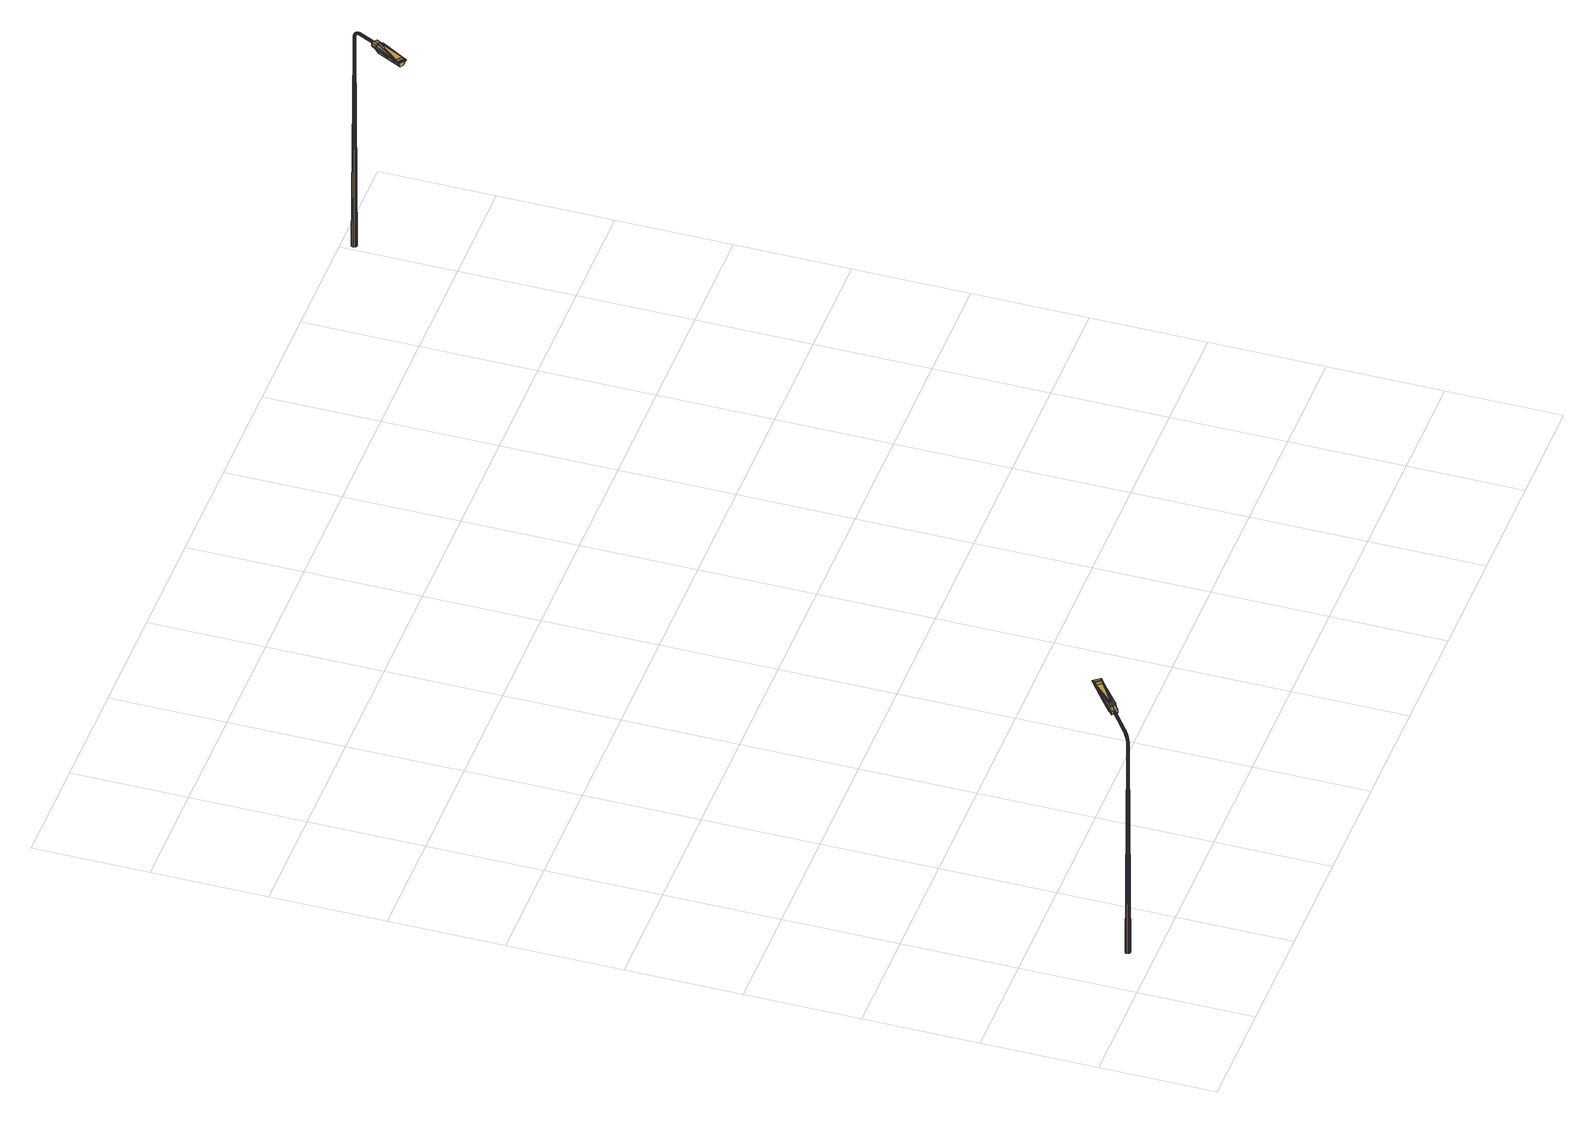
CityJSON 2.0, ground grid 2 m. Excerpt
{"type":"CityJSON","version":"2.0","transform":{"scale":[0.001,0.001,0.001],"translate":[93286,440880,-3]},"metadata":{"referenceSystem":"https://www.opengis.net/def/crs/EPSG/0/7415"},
"CityObjects":{
"cityfurniture1":{"type":"CityFurniture","attributes":{"Lichtpunttype":"Straatverlichting","Brondatum":"12-06-2019","Buurt_nummer":"62","Masttype":"MAST 4M LPH 4M VERZ VERJ D60 A1","Lamptype":"PLL 36W KL.830 XTRA POLAR","Buurtnaam":"Hillegersberg Noord","Nummer":"3","Geplaatst_op":"01-01-2000","Wijknummer":"6","Nivo":"0","Datum_laatste_mutatie":"07-06-2019","Straatnaam":"Plaszicht","Thema":"Lichtmasten","Beheerobject":"88528/OVL-003","Armatuurtype":"76 2000 SDN 1X PLL 36W EVSA D60","Objecthoogte":"4","Klasse":"Tertiaire weg","Wijknaam":"Hillegersberg-Schiebroek","class":"Paal","function":"Lichtmast"},"geometry":[{"type":"MultiSurface","lod":"2","boundaries":[[[0,1,2,3,4,5]],[[6,7,8,9,10,11]],[[12,13,14,15,16,17]],[[18,19,20,21,22,23]],[[16,15,14,24,25,26]],[[11,10,9,27,28,29]],[[30,31,20,19,18,32]],[[23,22,21,33,34,35]],[[36,37,38,39]],[[40,41,42,31,30,32]],[[43,44,45,46,47,48]],[[14,49,50,24]],[[51,52,53,54]],[[55,56,45,44,43,57]],[[20,58,59,21]],[[49,60,61,50]],[[62,48,52,51]],[[26,25,24,2,1,0]],[[63,64,65,8,7,6]],[[9,66,67,27]],[[68,69,56,55,57,70]],[[71,5,72,73]],[[74,75,76,66]],[[61,77,78,79]],[[77,80,81,78]],[[82,71,73,83]],[[46,84,36,85]],[[37,82,83,38]],[[48,47,46,85,86,52]],[[80,6,11,81]],[[8,74,66,9]],[[87,88,89,90]],[[50,61,79,91]],[[85,36,39,92]],[[93,94,95,96]],[[97,98,99,100]],[[60,101,77,61]],[[102,23,35,103]],[[75,87,90,76]],[[24,50,91,2]],[[96,95,104,105]],[[59,96,105,106]],[[107,16,26,108]],[[109,63,6,80]],[[21,59,106,33]],[[95,51,54,104]],[[110,111,112,113]],[[88,32,18,89]],[[81,11,29,114]],[[98,115,116,99]],[[2,91,117,3]],[[94,62,51,95]],[[79,78,118,119]],[[52,86,85,92,120,53]],[[76,90,111,110]],[[27,67,121,122]],[[67,110,113,121]],[[66,76,110,67]],[[111,102,103,112]],[[123,124,125,126]],[[127,128,71,82]],[[90,89,102,111]],[[91,79,119,117]],[[115,107,108,116]],[[129,130,131,132]],[[58,93,96,59]],[[133,134,135,136]],[[124,137,138,125]],[[139,17,16,107]],[[84,140,37,36]],[[140,127,82,37]],[[101,109,80,77]],[[141,142,40,143]],[[144,141,143,145]],[[146,147,148,149]],[[13,150,49,14]],[[151,152,142,141]],[[136,135,153,154]],[[78,81,114,118]],[[89,18,23,102]],[[128,0,5,71]],[[135,144,145,153]],[[155,156,157,158]],[[159,160,98,97]],[[161,151,141,144]],[[162,57,43,163]],[[164,165,94,93]],[[147,166,167,148]],[[168,169,170,171]],[[31,172,58,20]],[[145,143,88,87]],[[56,97,100,45]],[[150,173,60,49]],[[132,131,174,175]],[[154,153,75,74]],[[176,177,123,178]],[[171,170,165,164]],[[156,179,180,157]],[[163,43,48,62]],[[153,145,87,75]],[[169,181,162,170]],[[166,155,158,167]],[[181,70,57,162]],[[182,168,171,183]],[[45,100,84,46]],[[184,133,136,185]],[[173,186,101,60]],[[186,187,109,101]],[[188,139,107,115]],[[42,183,172,31]],[[170,162,163,165]],[[116,108,128,127]],[[108,26,0,128]],[[99,116,127,140]],[[165,163,62,94]],[[69,159,97,56]],[[160,188,115,98]],[[143,40,32,88]],[[172,164,93,58]],[[187,189,63,109]],[[65,154,74,8]],[[183,171,164,172]],[[100,99,140,84]],[[190,191,192,193]],[[194,195,196,197]],[[198,199,200,201]],[[177,202,124,123]],[[203,204,168,182]],[[205,206,207,208,209,210]],[[211,212,202,177]],[[213,214,215,216]],[[217,210,209,218]],[[219,220,221,222]],[[223,213,216,224]],[[225,190,193,226]],[[220,227,228,221]],[[227,229,230,228]],[[231,232,155,166]],[[206,223,224,207]],[[233,203,182,234]],[[235,236,237,238]],[[239,240,241,242]],[[202,243,137,124]],[[191,194,197,192]],[[195,244,245,196]],[[246,231,166,147]],[[175,174,70,181]],[[245,247,201,248,249,250]],[[179,251,252,253,254,180]],[[152,255,233,234,256,142]],[[257,239,242,258]],[[214,235,238,215]],[[259,198,201,247,245,244]],[[260,261,184,185,262,189]],[[263,226,264,265,266,267]],[[268,211,177,176]],[[269,246,147,146]],[[270,267,266,243]],[[212,270,243,202]],[[271,268,176,252]],[[272,273,233,255,152,274]],[[275,276,277,184,261,260]],[[278,175,181,169]],[[279,280,179,156]],[[234,182,183,42]],[[281,271,252,251,179,280]],[[282,283,130,129]],[[256,234,42,41,40,142]],[[284,282,129,285]],[[126,125,186,173]],[[137,275,260,138]],[[232,279,156,155]],[[204,278,169,168]],[[243,266,275,137]],[[286,287,288,289]],[[290,291,159,69]],[[265,264,277,276,275,266]],[[292,274,152,151]],[[293,294,13,12,17,295]],[[192,197,296,287]],[[297,292,151,161]],[[296,298,292,297]],[[277,289,133,184]],[[226,193,286,264]],[[287,296,297,288]],[[197,196,298,296]],[[196,245,250,298]],[[193,192,287,286]],[[298,250,274,292]],[[291,299,160,159]],[[264,286,289,277]],[[289,288,134,133]],[[149,148,291,290]],[[273,300,203,233]],[[125,138,187,186]],[[157,180,295,301]],[[302,301,139,188]],[[158,157,301,302]],[[167,158,302,299]],[[288,297,161,134]],[[262,185,65,64,63,189]],[[134,161,144,135]],[[138,260,189,187]],[[185,136,154,65]],[[299,302,188,160]],[[301,295,17,139]],[[148,167,299,291]],[[303,126,173,150]],[[304,285,305,306]],[[305,132,175,278]],[[249,248,273,272,274,250]],[[300,306,204,203]],[[200,307,304,308]],[[178,123,126,303]],[[201,200,308,248]],[[294,303,150,13]],[[252,176,178,253]],[[248,308,300,273]],[[254,253,294,293,295,180]],[[307,284,285,304]],[[285,129,132,305]],[[309,217,218,310]],[[253,178,303,294]],[[308,304,306,300]],[[306,305,278,204]],[[117,119,311,312]],[[29,28,27,122,313,314]],[[53,120,92,315,316,317]],[[314,313,122,318,319,320]],[[3,117,312,321]],[[258,242,270,212]],[[112,103,322,323]],[[54,53,317,324]],[[113,112,323,325]],[[104,54,324,326]],[[106,105,327,328]],[[242,241,267,270]],[[329,257,258,330]],[[5,4,3,321,331,72]],[[105,104,326,327]],[[35,34,33,332,333,334]],[[103,35,334,322]],[[33,106,328,332]],[[229,335,336,230]],[[337,225,226,263,267,241]],[[216,215,338,339]],[[340,341,231,246]],[[341,342,232,231]],[[39,38,343,344]],[[338,345,282,284]],[[342,346,279,232]],[[224,216,339,199]],[[38,83,347,343]],[[207,224,199,198]],[[222,221,340,348]],[[92,39,344,315]],[[83,73,349,347]],[[350,351,352,353,354,355]],[[336,355,354,346]],[[353,352,271,281,280,354]],[[346,354,280,279]],[[345,356,283,282]],[[215,238,345,338]],[[221,228,341,340]],[[238,237,356,345]],[[72,331,321,357,358,359]],[[352,360,268,271]],[[351,361,360,352]],[[362,309,310,363]],[[335,364,355,336]],[[360,330,211,268]],[[330,258,212,211]],[[228,230,342,341]],[[365,146,149,366,131,130]],[[208,207,198,259,244,209]],[[361,329,330,360]],[[367,368,369,370]],[[368,362,363,369]],[[230,336,346,342]],[[218,209,244,195]],[[371,219,222,372,237,236]],[[372,222,348,373,356,237]],[[374,375,239,257]],[[376,374,257,329]],[[240,377,370,225,337,241]],[[339,338,284,307]],[[363,310,194,191]],[[375,378,240,239]],[[379,376,329,361]],[[348,340,246,269]],[[366,149,290,380,174,131]],[[369,363,191,190]],[[310,218,195,194]],[[378,381,367,370,377,240]],[[380,290,69,68,70,174]],[[364,382,383,351,350,355]],[[383,379,361,351]],[[370,369,190,225]],[[199,339,307,200]],[[384,220,219,385]],[[385,219,371,236,386,387]],[[318,388,325,323,322,334,333,332,328,327,326,324,317,316,315,344,343,347,349,359,358,357,389,390,391,392,320,319]],[[311,393,391,390]],[[312,311,390,389]],[[386,236,235,394]],[[356,373,348,269,395,283]],[[393,396,392,391]],[[397,398,399,206,205,210]],[[400,397,210,217]],[[395,269,146,365,130,283]],[[401,229,227,402]],[[403,404,400,405]],[[404,400,217,309]],[[406,385,384,407]],[[376,379,408,409]],[[402,227,220,384]],[[410,411,214,213]],[[399,412,223,206]],[[412,410,213,223]],[[413,414,415,416]],[[394,235,214,411]],[[417,362,368,418]],[[419,418,417,420]],[[335,229,401,421]],[[404,309,362,417]],[[411,410,412,399,398,397,400,404,417,418,422,423,424,415,414,409,408,425,426,427,421,401,402,384,385,387,386,394]],[[364,335,421,427]],[[416,415,424,428]],[[424,378,375,415]],[[383,382,364,427,426,425]],[[422,367,381,378,424,423]],[[415,375,374,414]],[[374,376,409,414]],[[424,423,429,428]],[[430,429,423,422]],[[418,368,367,422]],[[379,383,425,408]],[[431,427,426,425,432,433]],[[434,399,412,435]],[[407,384,402,436]],[[432,425,408,437]],[[438,409,414,413]],[[420,417,404,403]],[[439,401,421,440]],[[440,421,427,431]],[[435,412,410,441]],[[442,411,394,443]],[[437,408,409,438]],[[441,410,411,442]],[[405,400,397,444]],[[406,445,446,386,387,385]],[[436,402,401,439]],[[443,394,386,446]],[[434,447,444,397,398,399]],[[430,422,418,419]],[[122,121,388,318]],[[121,113,325,388]],[[114,29,314,396]],[[73,72,359,349]],[[118,114,396,393]],[[321,312,389,357]],[[119,118,393,311]],[[396,314,320,392]],[[448,449,450,451]],[[452,453,454,455]],[[456,457,458]],[[459,460,461]],[[462,463,464]],[[465,466,467]],[[451,450,468,469]],[[470,452,455,471]],[[472,473,474,475]],[[476,470,477,478,479]],[[480,481,482,483]],[[484,458,485,472,473,486,487,488,489]],[[490,475,474,491,492,493,469,468,494,495,496]],[[485,472,475,490]],[[497,498,499,478,477,500]],[[476,501,502,503,488,487,486,473,472,485,456,453,452,470]],[[487,488,504,493,492]],[[466,459,505,506,507]],[[466,508,509]],[[459,462,449,448]],[[501,510,502]],[[465,511,512]],[[513,465,512,514,462,464,515]],[[516,517,497,498]],[[518,462,514]],[[453,456,519,454]],[[473,486,491,474]],[[459,448,451,505]],[[503,510,489]],[[489,520,521,510]],[[456,485,490,496,519]],[[470,471,500,477]],[[498,516,522,499]],[[448,459,466,467,449]],[[466,465,513,515,464,462,459]],[[482,473,486,483]],[[489,503,488]],[[523,466,508]],[[521,501,476]],[[466,509,459]],[[460,459,466]],[[452,457,453]],[[510,501,521]],[[502,501,524,525]],[[463,461,460,523,508,509]],[[510,503,502]],[[503,502,525,526]],[[466,465,508]],[[459,463,462]],[[527,452,470]],[[508,465,513]],[[528,458,457,527]],[[498,497,529,507,506,499]],[[460,466,523]],[[463,459,509]],[[457,452,527]],[[458,456,485]],[[512,514,518,487,486,473,472,511]],[[459,461,463]],[[471,455,454,519,496,495,529,497,517,497,500]],[[462,464,515,513,465,467,449]],[[486,487,492,491]],[[449,467,494,468,450]],[[528,520,489,484,458]],[[467,466,507,529,495,494]],[[488,503,526,504]],[[520,528,527,470,476,521]],[[463,509,508,513,515,464]],[[457,456,453]],[[451,469,493,504,526,525,524,479,478,499,522,499,506,505]],[[501,476,479,524]],[[530,531,532,533]],[[533,534,535,532]],[[536,537,538,533,532,539]],[[538,540,534,533]],[[541,542,543,544,540,538,537]],[[545,531,530,546]],[[547,548,549,536,539,550,551]],[[532,535,550,539]],[[541,549,548,542]],[[532,531,545,552,553,535]],[[537,536,549,541]],[[554,555,546,530,533,534]]]}]},
"cityfurniture2":{"type":"CityFurniture","attributes":{"Lichtpunttype":"Straatverlichting","Brondatum":"12-06-2019","Buurt_nummer":"62","Masttype":"MAST 4M LPH 4M VERZ CON PT D60 PC VALMONT ART.301246 TEK.200.C.452","Lamptype":"PLL 36W KL.830 XTRA POLAR","Buurtnaam":"Hillegersberg Noord","Nummer":"4","Geplaatst_op":"01-01-2000","Wijknummer":"6","Nivo":"0","Datum_laatste_mutatie":"07-06-2019","Straatnaam":"Plaszicht","Thema":"Lichtmasten","Beheerobject":"88528/OVL-004","Armatuurtype":"76 2000 SDN 1X PLL 36W EVSA D60","Objecthoogte":"4","Klasse":"Tertiaire weg","Wijknaam":"Hillegersberg-Schiebroek","class":"Paal","function":"Lichtmast"},"geometry":[{"type":"MultiSurface","lod":"2","boundaries":[[[556,557,558,559,560,561]],[[562,563,564,565,566,567]],[[568,569,570,571,572,573]],[[574,575,576,577,578,579]],[[572,571,570,580,581,582]],[[567,566,565,583,584,585]],[[586,587,576,575,574,588]],[[579,578,577,589,590,591]],[[592,593,594,595]],[[596,597,598,587,586,588]],[[599,600,601,602,603,604]],[[570,605,606,580]],[[607,608,609,610]],[[611,612,601,600,599,613]],[[576,614,615,577]],[[605,616,617,606]],[[618,604,608,607]],[[582,581,580,558,557,556]],[[619,620,621,564,563,562]],[[565,622,623,583]],[[624,625,612,611,613,626]],[[627,561,628,629]],[[630,631,632,622]],[[617,633,634,635]],[[633,636,637,634]],[[638,627,629,639]],[[602,640,592,641]],[[593,638,639,594]],[[604,603,602,641,642,608]],[[636,562,567,637]],[[564,630,622,565]],[[643,644,645,646]],[[606,617,635,647]],[[641,592,595,648]],[[649,650,651,652]],[[653,654,655,656]],[[616,657,633,617]],[[658,579,591,659]],[[631,643,646,632]],[[580,606,647,558]],[[652,651,660,661]],[[615,652,661,662]],[[663,572,582,664]],[[665,619,562,636]],[[577,615,662,589]],[[651,607,610,660]],[[666,667,668,669]],[[644,588,574,645]],[[637,567,585,670]],[[654,671,672,655]],[[558,647,673,559]],[[650,618,607,651]],[[635,634,674,675]],[[608,642,641,648,676,609]],[[632,646,667,666]],[[583,623,677,678]],[[623,666,669,677]],[[622,632,666,623]],[[667,658,659,668]],[[679,680,681,682]],[[683,684,627,638]],[[646,645,658,667]],[[647,635,675,673]],[[671,663,664,672]],[[685,686,687,688]],[[614,649,652,615]],[[689,690,691,692]],[[680,693,694,681]],[[695,573,572,663]],[[640,696,593,592]],[[696,683,638,593]],[[657,665,636,633]],[[697,698,596,699]],[[700,697,699,701]],[[702,703,704,705]],[[569,706,605,570]],[[707,708,698,697]],[[692,691,709,710]],[[634,637,670,674]],[[645,574,579,658]],[[684,556,561,627]],[[691,700,701,709]],[[711,712,713,714]],[[715,716,654,653]],[[717,707,697,700]],[[718,613,599,719]],[[720,721,650,649]],[[703,722,723,704]],[[724,725,726,727]],[[587,728,614,576]],[[701,699,644,643]],[[612,653,656,601]],[[706,729,616,605]],[[688,687,730,731]],[[710,709,631,630]],[[732,733,679,734]],[[727,726,721,720]],[[712,735,736,713]],[[719,599,604,618]],[[709,701,643,631]],[[725,737,718,726]],[[722,711,714,723]],[[737,626,613,718]],[[738,724,727,739]],[[601,656,640,602]],[[740,689,692,741]],[[729,742,657,616]],[[742,743,665,657]],[[744,695,663,671]],[[598,739,728,587]],[[726,718,719,721]],[[672,664,684,683]],[[664,582,556,684]],[[655,672,683,696]],[[721,719,618,650]],[[625,715,653,612]],[[716,744,671,654]],[[699,596,588,644]],[[728,720,649,614]],[[743,745,619,665]],[[621,710,630,564]],[[739,727,720,728]],[[656,655,696,640]],[[746,747,748,749]],[[750,751,752,753]],[[754,755,756,757]],[[733,758,680,679]],[[759,760,724,738]],[[761,762,763,764,765,766]],[[767,768,758,733]],[[769,770,771,772]],[[773,766,765,774]],[[775,776,777,778]],[[779,769,772,780]],[[781,746,749,782]],[[776,783,784,777]],[[783,785,786,784]],[[787,788,711,722]],[[762,779,780,763]],[[789,759,738,790]],[[791,792,793,794]],[[795,796,797,798]],[[758,799,693,680]],[[747,750,753,748]],[[751,800,801,752]],[[802,787,722,703]],[[731,730,626,737]],[[801,803,757,804,805,806]],[[735,807,808,809,810,736]],[[708,811,789,790,812,698]],[[813,795,798,814]],[[770,791,794,771]],[[815,754,757,803,801,800]],[[816,817,740,741,818,745]],[[819,782,820,821,822,823]],[[824,767,733,732]],[[825,802,703,702]],[[826,823,822,799]],[[768,826,799,758]],[[827,824,732,808]],[[828,829,789,811,708,830]],[[831,832,833,740,817,816]],[[834,731,737,725]],[[835,836,735,712]],[[790,738,739,598]],[[837,827,808,807,735,836]],[[838,839,686,685]],[[812,790,598,597,596,698]],[[840,838,685,841]],[[682,681,742,729]],[[693,831,816,694]],[[788,835,712,711]],[[760,834,725,724]],[[799,822,831,693]],[[842,843,844,845]],[[846,847,715,625]],[[821,820,833,832,831,822]],[[848,830,708,707]],[[849,850,569,568,573,851]],[[748,753,852,843]],[[853,848,707,717]],[[852,854,848,853]],[[833,845,689,740]],[[782,749,842,820]],[[843,852,853,844]],[[753,752,854,852]],[[752,801,806,854]],[[749,748,843,842]],[[854,806,830,848]],[[847,855,716,715]],[[820,842,845,833]],[[845,844,690,689]],[[705,704,847,846]],[[829,856,759,789]],[[681,694,743,742]],[[713,736,851,857]],[[858,857,695,744]],[[714,713,857,858]],[[723,714,858,855]],[[844,853,717,690]],[[818,741,621,620,619,745]],[[690,717,700,691]],[[694,816,745,743]],[[741,692,710,621]],[[855,858,744,716]],[[857,851,573,695]],[[704,723,855,847]],[[859,682,729,706]],[[860,841,861,862]],[[861,688,731,834]],[[805,804,829,828,830,806]],[[856,862,760,759]],[[756,863,860,864]],[[734,679,682,859]],[[757,756,864,804]],[[850,859,706,569]],[[808,732,734,809]],[[804,864,856,829]],[[810,809,850,849,851,736]],[[863,840,841,860]],[[841,685,688,861]],[[865,773,774,866]],[[809,734,859,850]],[[864,860,862,856]],[[862,861,834,760]],[[673,675,867,868]],[[585,584,583,678,869,870]],[[609,676,648,871,872,873]],[[870,869,678,874,875,876]],[[559,673,868,877]],[[814,798,826,768]],[[668,659,878,879]],[[610,609,873,880]],[[669,668,879,881]],[[660,610,880,882]],[[662,661,883,884]],[[798,797,823,826]],[[885,813,814,886]],[[561,560,559,877,887,628]],[[661,660,882,883]],[[591,590,589,888,889,890]],[[659,591,890,878]],[[589,662,884,888]],[[785,891,892,786]],[[893,781,782,819,823,797]],[[772,771,894,895]],[[896,897,787,802]],[[897,898,788,787]],[[595,594,899,900]],[[894,901,838,840]],[[898,902,835,788]],[[780,772,895,755]],[[594,639,903,899]],[[763,780,755,754]],[[778,777,896,904]],[[648,595,900,871]],[[639,629,905,903]],[[906,907,908,909,910,911]],[[892,911,910,902]],[[909,908,827,837,836,910]],[[902,910,836,835]],[[901,912,839,838]],[[771,794,901,894]],[[777,784,897,896]],[[794,793,912,901]],[[628,887,877,913,914,915]],[[908,916,824,827]],[[907,917,916,908]],[[918,865,866,919]],[[891,920,911,892]],[[916,886,767,824]],[[886,814,768,767]],[[784,786,898,897]],[[921,702,705,922,687,686]],[[764,763,754,815,800,765]],[[917,885,886,916]],[[923,924,925,926]],[[924,918,919,925]],[[786,892,902,898]],[[774,765,800,751]],[[927,775,778,928,793,792]],[[928,778,904,929,912,793]],[[930,931,795,813]],[[932,930,813,885]],[[796,933,926,781,893,797]],[[895,894,840,863]],[[919,866,750,747]],[[931,934,796,795]],[[935,932,885,917]],[[904,896,802,825]],[[922,705,846,936,730,687]],[[925,919,747,746]],[[866,774,751,750]],[[934,937,923,926,933,796]],[[936,846,625,624,626,730]],[[920,938,939,907,906,911]],[[939,935,917,907]],[[926,925,746,781]],[[755,895,863,756]],[[940,776,775,941]],[[941,775,927,792,942,943]],[[874,944,881,879,878,890,889,888,884,883,882,880,873,872,871,900,899,903,905,915,914,913,945,946,947,948,876,875]],[[867,949,947,946]],[[868,867,946,945]],[[942,792,791,950]],[[912,929,904,825,951,839]],[[949,952,948,947]],[[953,954,955,762,761,766]],[[956,953,766,773]],[[951,825,702,921,686,839]],[[957,785,783,958]],[[959,960,956,961]],[[960,956,773,865]],[[962,941,940,963]],[[932,935,964,965]],[[958,783,776,940]],[[966,967,770,769]],[[955,968,779,762]],[[968,966,769,779]],[[969,970,971,972]],[[950,791,770,967]],[[973,918,924,974]],[[975,974,973,976]],[[891,785,957,977]],[[960,865,918,973]],[[967,966,968,955,954,953,956,960,973,974,978,979,980,971,970,965,964,981,982,983,977,957,958,940,941,943,942,950]],[[920,891,977,983]],[[972,971,980,984]],[[980,934,931,971]],[[939,938,920,983,982,981]],[[978,923,937,934,980,979]],[[971,931,930,970]],[[930,932,965,970]],[[980,979,985,984]],[[986,985,979,978]],[[974,924,923,978]],[[935,939,981,964]],[[987,983,982,981,988,989]],[[990,955,968,991]],[[963,940,958,992]],[[988,981,964,993]],[[994,965,970,969]],[[976,973,960,959]],[[995,957,977,996]],[[996,977,983,987]],[[991,968,966,997]],[[998,967,950,999]],[[993,964,965,994]],[[997,966,967,998]],[[961,956,953,1000]],[[962,1001,1002,942,943,941]],[[992,958,957,995]],[[999,950,942,1002]],[[990,1003,1000,953,954,955]],[[986,978,974,975]],[[678,677,944,874]],[[677,669,881,944]],[[670,585,870,952]],[[629,628,915,905]],[[674,670,952,949]],[[877,868,945,913]],[[675,674,949,867]],[[952,870,876,948]],[[1004,1005,1006,1007]],[[1008,1009,1010,1011]],[[1012,1013,1014]],[[1015,1016,1017]],[[1018,1019,1020]],[[1021,1022,1023]],[[1007,1006,1024,1025]],[[1026,1008,1011,1027]],[[1028,1029,1030,1031]],[[1032,1026,1033,1034,1035]],[[1036,1037,1038,1039]],[[1040,1014,1041,1028,1029,1042,1043,1044,1045]],[[1046,1031,1030,1047,1048,1049,1025,1024,1050,1051,1052]],[[1041,1028,1031,1046]],[[1053,1054,1055,1034,1033,1056]],[[1032,1057,1058,1059,1044,1043,1042,1029,1028,1041,1012,1009,1008,1026]],[[1043,1044,1060,1049,1048]],[[1022,1015,1061,1062,1063]],[[1022,1064,1065]],[[1015,1018,1005,1004]],[[1057,1066,1058]],[[1021,1067,1068]],[[1069,1021,1068,1070,1018,1020,1071]],[[1072,1073,1053,1054]],[[1074,1018,1070]],[[1009,1012,1075,1010]],[[1029,1042,1047,1030]],[[1015,1004,1007,1061]],[[1059,1066,1045]],[[1045,1076,1077,1066]],[[1012,1041,1046,1052,1075]],[[1026,1027,1056,1033]],[[1054,1072,1078,1055]],[[1004,1015,1022,1023,1005]],[[1022,1021,1069,1071,1020,1018,1015]],[[1038,1029,1042,1039]],[[1045,1059,1044]],[[1079,1022,1064]],[[1077,1057,1032]],[[1022,1065,1015]],[[1016,1015,1022]],[[1008,1013,1009]],[[1066,1057,1077]],[[1058,1057,1080,1081]],[[1019,1017,1016,1079,1064,1065]],[[1066,1059,1058]],[[1059,1058,1081,1082]],[[1022,1021,1064]],[[1015,1019,1018]],[[1083,1008,1026]],[[1064,1021,1069]],[[1084,1014,1013,1083]],[[1054,1053,1085,1063,1062,1055]],[[1016,1022,1079]],[[1019,1015,1065]],[[1013,1008,1083]],[[1014,1012,1041]],[[1068,1070,1074,1043,1042,1029,1028,1067]],[[1015,1017,1019]],[[1027,1011,1010,1075,1052,1051,1085,1053,1073,1053,1056]],[[1018,1020,1071,1069,1021,1023,1005]],[[1042,1043,1048,1047]],[[1005,1023,1050,1024,1006]],[[1084,1076,1045,1040,1014]],[[1023,1022,1063,1085,1051,1050]],[[1044,1059,1082,1060]],[[1076,1084,1083,1026,1032,1077]],[[1019,1065,1064,1069,1071,1020]],[[1013,1012,1009]],[[1007,1025,1049,1060,1082,1081,1080,1035,1034,1055,1078,1055,1062,1061]],[[1057,1032,1035,1080]],[[1086,1087,1088,1089]],[[1089,1090,1091,1088]],[[1092,1093,1094,1089,1088,1095]],[[1094,1096,1090,1089]],[[1097,1098,1099,1100,1096,1094,1093]],[[1101,1087,1086,1102]],[[1103,1104,1105,1092,1095,1106,1107]],[[1088,1091,1106,1095]],[[1097,1105,1104,1098]],[[1088,1087,1101,1108,1109,1091]],[[1093,1092,1105,1097]],[[1110,1111,1102,1086,1089,1090]]]}]}
},
"vertices":[
[968,535,5445],[968,534,5448],[967,534,5450],[983,547,5458],[984,548,5455],[984,548,5453],[955,505,5456],[955,503,5456],[957,500,5457],[974,515,5468],[972,517,5467],[971,519,5467],[928,500,5412],[926,498,5414],[939,510,5428],[940,510,5426],[941,512,5424],[928,500,5410],[990,504,5454],[991,504,5452],[992,505,5450],[1008,519,5458],[1007,518,5460],[1007,518,5462],[953,521,5440],[953,522,5438],[954,523,5436],[991,529,5476],[989,531,5476],[988,534,5475],[977,492,5442],[977,493,5440],[975,491,5444],[1024,532,5463],[1024,532,5465],[1023,532,5468],[996,540,5440],[993,544,5442],[1008,557,5446],[1011,553,5444],[962,479,5432],[962,479,5430],[964,481,5428],[975,509,5424],[974,512,5424],[973,513,5423],[985,525,5432],[987,523,5433],[989,521,5433],[937,508,5432],[950,519,5444],[1006,529,5442],[1002,533,5440],[1017,546,5444],[1021,542,5446],[961,501,5413],[960,502,5412],[963,499,5413],[993,506,5445],[1008,519,5453],[936,504,5436],[950,517,5448],[991,516,5435],[940,492,5443],[940,490,5443],[942,487,5443],[977,511,5467],[995,526,5475],[950,491,5400],[948,493,5400],[952,489,5400],[986,548,5448],[999,562,5458],[1002,561,5453],[961,497,5456],[966,494,5454],[981,508,5465],[951,513,5452],[966,527,5462],[966,530,5459],[952,509,5454],[968,523,5465],[989,546,5444],[1004,559,5449],[982,528,5433],[1000,537,5439],[1001,536,5439],[969,492,5452],[972,491,5448],[988,505,5459],[985,506,5462],[965,532,5454],[1014,549,5444],[994,509,5441],[993,513,5437],[1007,525,5444],[1009,522,5448],[956,506,5413],[952,509,5414],[965,520,5426],[969,517,5424],[936,501,5439],[1004,518,5467],[1021,533,5472],[1023,538,5449],[1024,535,5453],[1024,533,5458],[945,512,5420],[958,523,5432],[937,496,5441],[998,522,5474],[1001,520,5471],[1018,534,5476],[1015,537,5479],[985,537,5474],[948,511,5417],[961,522,5428],[982,547,5462],[983,541,5471],[982,544,5467],[1015,548,5444],[1011,540,5481],[1008,544,5482],[900,473,5385],[900,469,5388],[910,478,5406],[911,483,5404],[975,534,5437],[971,535,5441],[927,461,5354],[925,466,5353],[933,472,5370],[935,467,5371],[920,461,5410],[924,458,5408],[936,469,5426],[932,472,5427],[900,464,5389],[911,473,5408],[933,501,5407],[978,532,5435],[944,467,5421],[949,468,5417],[958,478,5436],[941,468,5424],[955,479,5439],[922,470,5353],[919,473,5353],[926,480,5370],[929,476,5370],[924,496,5417],[933,457,5404],[937,457,5401],[950,481,5441],[946,484,5443],[909,477,5355],[905,477,5357],[912,484,5375],[917,484,5373],[945,496,5400],[941,499,5402],[929,457,5406],[966,494,5414],[978,505,5426],[980,497,5432],[979,501,5428],[914,476,5354],[921,482,5371],[955,476,5407],[955,479,5404],[967,490,5417],[967,486,5420],[979,494,5436],[922,492,5421],[941,480,5386],[944,475,5387],[894,470,5363],[892,466,5365],[902,477,5383],[900,476,5359],[908,483,5377],[954,484,5402],[953,472,5410],[966,483,5424],[916,464,5410],[929,476,5428],[923,489,5424],[923,484,5426],[936,501,5404],[925,479,5427],[887,433,5324],[892,431,5324],[897,435,5347],[893,438,5347],[897,430,5323],[902,430,5322],[907,434,5344],[902,434,5346],[910,434,5320],[914,438,5319],[918,442,5339],[915,439,5341],[891,461,5367],[943,462,5395],[944,466,5392],[905,430,5277],[906,431,5277],[907,432,5298],[906,430,5299],[904,429,5299],[903,428,5277],[884,460,5344],[884,455,5346],[913,439,5276],[914,444,5276],[914,445,5297],[913,440,5297],[898,427,5277],[899,427,5300],[909,459,5276],[905,462,5276],[906,462,5296],[910,459,5296],[910,434,5277],[911,435,5298],[883,436,5324],[889,441,5348],[900,464,5276],[901,465,5297],[895,465,5276],[896,466,5297],[908,471,5335],[903,472,5336],[940,460,5398],[951,470,5414],[913,449,5276],[912,454,5276],[912,455,5296],[914,450,5297],[876,443,5300],[878,438,5301],[881,441,5324],[879,446,5324],[891,456,5369],[906,431,5321],[912,436,5343],[913,468,5335],[913,437,5342],[921,444,5361],[920,443,5362],[918,442,5363],[898,474,5360],[897,473,5361],[905,480,5380],[906,481,5379],[938,459,5399],[949,468,5416],[876,448,5300],[879,451,5323],[909,433,5321],[913,469,5410],[914,467,5410],[927,478,5427],[887,444,5348],[896,447,5370],[894,450,5370],[893,451,5369],[886,445,5347],[887,464,5343],[917,465,5334],[884,450,5347],[891,468,5341],[928,450,5382],[930,451,5380],[927,449,5383],[902,459,5390],[903,458,5391],[905,455,5391],[945,471,5389],[899,472,5338],[894,470,5339],[892,469,5340],[921,456,5335],[919,461,5335],[921,451,5336],[927,456,5355],[899,444,5369],[904,441,5369],[913,449,5389],[909,451,5390],[939,484,5385],[935,487,5386],[922,448,5385],[916,490,5396],[915,489,5398],[918,491,5395],[909,440,5367],[918,448,5388],[914,440,5365],[930,490,5387],[933,454,5377],[921,492,5392],[926,492,5389],[912,486,5401],[927,452,5357],[935,462,5373],[935,458,5375],[921,446,5338],[925,447,5359],[893,426,5277],[894,427,5300],[999,558,5472],[998,561,5468],[1006,547,5481],[1005,548,5481],[1463,938,5553],[1465,936,5553],[1467,934,5553],[1458,933,5591],[1456,936,5590],[1455,937,5590],[999,561,5463],[1471,922,5581],[1468,923,5585],[1470,930,5555],[1465,927,5588],[1472,927,5558],[1473,924,5562],[1474,922,5567],[877,453,5300],[880,456,5322],[999,562,5460],[1474,922,5572],[1473,921,5574],[1473,921,5577],[890,465,5276],[891,466,5297],[882,439,5324],[917,447,5317],[916,442,5318],[908,464,5316],[904,467,5316],[899,468,5317],[1457,946,5555],[1460,942,5553],[917,452,5316],[894,468,5318],[1454,948,5558],[912,461,5316],[1451,950,5562],[885,462,5298],[882,460,5298],[885,463,5320],[888,465,5319],[889,466,5319],[886,464,5298],[915,457,5316],[1449,950,5572],[1449,950,5569],[1449,950,5567],[881,460,5321],[879,458,5299],[888,427,5277],[889,428,5300],[885,463,5277],[923,468,5353],[931,475,5370],[880,433,5277],[884,430,5277],[884,431,5301],[880,434,5301],[910,456,5276],[910,457,5296],[913,460,5316],[875,448,5277],[875,443,5277],[876,452,5277],[879,437,5301],[877,437,5277],[878,457,5277],[940,483,5386],[878,435,5277],[884,462,5277],[881,460,5277],[905,462,5006],[909,459,5006],[912,454,5006],[910,456,5006],[1461,930,5590],[1448,950,5577],[1449,948,5581],[1450,945,5585],[1452,942,5588],[1000,555,5476],[913,449,5006],[917,463,5335],[1002,552,5479],[903,428,5006],[905,430,5006],[906,431,5006],[898,427,5006],[895,465,5006],[900,464,5006],[891,398,980],[893,426,5006],[903,399,980],[930,477,980],[921,485,980],[878,457,5006],[876,452,5006],[913,439,5006],[914,444,5006],[910,434,5006],[847,450,980],[875,448,5006],[875,443,5006],[847,437,980],[888,427,5006],[884,430,5006],[867,406,980],[879,400,980],[890,465,5006],[880,433,5006],[878,435,5006],[877,437,5006],[881,460,5006],[884,462,5006],[885,463,5006],[851,424,980],[854,419,980],[858,415,980],[874,489,980],[863,482,980],[868,485,980],[925,409,980],[934,419,980],[909,490,980],[855,472,980],[849,461,980],[897,493,980],[885,492,980],[939,430,980],[942,442,980],[941,454,980],[915,403,980],[933,472,980],[937,466,980],[920,406,980],[1475,851,5550],[1444,825,5543],[1446,822,5543],[1477,849,5550],[1811,1334,5634],[1596,1147,5586],[1593,1151,5586],[1809,1337,5634],[1381,962,5538],[1625,1126,5499],[1410,940,5446],[1921,1237,5650],[1415,895,5628],[1425,880,5622],[1455,834,5591],[1435,864,5611],[1431,861,5591],[1360,943,5591],[1826,1347,5650],[1349,934,5543],[1444,820,5543],[1444,821,5539],[1827,1348,5638],[1824,1351,5638],[1364,921,5532],[1366,920,5532],[1363,917,5531],[1361,918,5531],[1922,1238,5638],[1830,1350,5638],[1927,1238,5638],[1924,1236,5638],[1434,845,5497],[1368,922,5497],[1367,921,5510],[1433,844,5510],[1435,912,5446],[1351,936,5532],[1432,843,5532],[1434,841,5532],[1446,827,5532],[1458,885,5446],[1348,934,5531],[1429,841,5531],[1431,838,5531],[1445,822,5531],[1347,932,5543],[1344,935,5543],[1346,937,5531],[1827,1353,5646],[1924,1240,5646],[1926,1238,5646],[1828,1353,5638],[1906,1224,5634],[1691,1038,5586],[1476,852,5538],[1448,824,5532],[1923,1235,5650],[1925,1237,5650],[1829,1349,5650],[1387,919,5611],[1411,891,5611],[1673,1070,5499],[1363,920,5547],[1361,918,5584],[1383,916,5591],[1430,838,5584],[1407,888,5591],[1922,1238,5646],[1824,1351,5646],[1432,840,5547],[1378,965,5538],[1882,1259,5538],[1888,1256,5552],[1924,1236,5646],[1402,907,5622],[1908,1222,5634],[1692,1036,5586],[1478,850,5538],[1840,1311,5552],[1842,1305,5538],[1826,1352,5650],[1281,846,5489],[1347,770,5489],[1346,769,5511],[1280,845,5511],[1365,919,5531],[1431,843,5531],[1345,764,5510],[1276,845,5510],[1278,847,5511],[1348,766,5511],[1364,920,5531],[1271,841,5573],[1362,919,5584],[1365,922,5547],[1366,922,5532],[1436,846,5497],[1370,923,5497],[1435,842,5547],[1431,839,5584],[1341,760,5573],[1433,840,5531],[1435,842,5532],[1435,846,5510],[1433,844,5532],[1367,921,5532],[1369,922,5510],
[14073,17679,5403],[14074,17680,5406],[14075,17681,5408],[14062,17664,5416],[14062,17663,5413],[14062,17663,5411],[14080,17712,5414],[14079,17714,5414],[14076,17715,5415],[14063,17697,5426],[14066,17696,5425],[14067,17695,5425],[14105,17723,5370],[14106,17725,5372],[14096,17711,5386],[14096,17710,5384],[14094,17708,5382],[14104,17722,5368],[14045,17704,5412],[14044,17704,5410],[14044,17703,5408],[14031,17686,5416],[14032,17687,5418],[14032,17687,5420],[14086,17696,5398],[14085,17695,5396],[14085,17694,5394],[14050,17680,5434],[14053,17678,5434],[14054,17676,5433],[14055,17719,5400],[14055,17718,5398],[14057,17721,5402],[14019,17669,5421],[14019,17669,5423],[14020,17670,5426],[14048,17668,5398],[14052,17665,5400],[14040,17649,5404],[14036,17651,5402],[14067,17735,5390],[14066,17735,5388],[14065,17733,5386],[14061,17703,5382],[14063,17700,5382],[14064,17699,5381],[14054,17685,5390],[14053,17686,5391],[14050,17688,5391],[14098,17713,5390],[14087,17699,5402],[14036,17676,5400],[14040,17674,5398],[14028,17657,5402],[14024,17660,5404],[14073,17714,5371],[14074,17713,5370],[14070,17716,5371],[14043,17701,5403],[14031,17685,5411],[14098,17717,5394],[14087,17701,5406],[14047,17692,5393],[14091,17728,5401],[14090,17730,5401],[14088,17732,5401],[14059,17700,5425],[14046,17682,5433],[14081,17726,5358],[14083,17725,5358],[14079,17728,5358],[14059,17662,5406],[14049,17646,5416],[14047,17646,5411],[14071,17717,5414],[14067,17720,5412],[14055,17702,5423],[14086,17705,5410],[14073,17688,5420],[14075,17684,5417],[14083,17708,5412],[14071,17691,5423],[14056,17663,5402],[14044,17647,5407],[14059,17682,5391],[14043,17670,5397],[14042,17671,5397],[14063,17721,5410],[14059,17721,5406],[14047,17704,5417],[14051,17704,5420],[14076,17682,5412],[14032,17654,5402],[14043,17698,5399],[14044,17695,5395],[14033,17680,5402],[14031,17682,5406],[14078,17710,5371],[14083,17708,5372],[14074,17695,5384],[14069,17697,5382],[14097,17720,5397],[14035,17687,5425],[14022,17669,5430],[14022,17663,5407],[14020,17666,5411],[14019,17668,5416],[14091,17707,5378],[14081,17693,5390],[14095,17724,5399],[14042,17685,5432],[14038,17686,5429],[14025,17668,5434],[14028,17666,5437],[14058,17673,5432],[14087,17707,5375],[14078,17693,5386],[14063,17664,5420],[14061,17670,5429],[14062,17667,5425],[14031,17656,5402],[14033,17664,5439],[14037,17661,5440],[14126,17755,5343],[14125,17759,5346],[14117,17748,5364],[14117,17744,5362],[14067,17679,5395],[14071,17679,5399],[14097,17761,5312],[14099,17756,5311],[14094,17748,5328],[14091,17753,5329],[14104,17762,5368],[14099,17764,5366],[14090,17751,5384],[14094,17749,5385],[14123,17764,5347],[14115,17752,5366],[14100,17720,5365],[14063,17680,5393],[14081,17751,5379],[14077,17749,5375],[14070,17737,5394],[14085,17751,5382],[14074,17736,5397],[14104,17753,5311],[14108,17751,5311],[14102,17742,5328],[14098,17745,5328],[14108,17727,5375],[14090,17763,5362],[14086,17762,5359],[14078,17736,5399],[14083,17734,5401],[14118,17749,5313],[14122,17750,5315],[14116,17742,5333],[14112,17741,5331],[14087,17722,5358],[14092,17720,5360],[14094,17764,5364],[14067,17720,5372],[14057,17707,5384],[14054,17713,5390],[14055,17710,5386],[14113,17749,5312],[14107,17741,5329],[14073,17740,5365],[14074,17736,5362],[14065,17723,5375],[14063,17727,5378],[14054,17717,5394],[14109,17731,5379],[14087,17739,5344],[14084,17743,5345],[14131,17759,5321],[14132,17764,5323],[14125,17750,5341],[14126,17752,5317],[14120,17744,5335],[14076,17732,5360],[14074,17744,5368],[14064,17730,5382],[14108,17760,5368],[14098,17746,5386],[14107,17735,5382],[14106,17740,5384],[14097,17720,5362],[14102,17743,5385],[14129,17797,5282],[14123,17798,5282],[14119,17793,5305],[14125,17791,5305],[14118,17798,5281],[14114,17797,5280],[14110,17792,5302],[14114,17792,5304],[14107,17791,5278],[14104,17786,5277],[14100,17782,5297],[14103,17785,5299],[14132,17769,5325],[14082,17756,5353],[14082,17752,5350],[14111,17796,5235],[14110,17795,5235],[14109,17794,5256],[14110,17795,5257],[14111,17797,5257],[14113,17799,5235],[14138,17772,5302],[14137,17776,5304],[14105,17785,5234],[14106,17780,5234],[14105,17779,5255],[14105,17784,5255],[14117,17801,5235],[14116,17800,5258],[14113,17767,5234],[14118,17765,5234],[14118,17764,5254],[14113,17766,5254],[14107,17791,5235],[14106,17790,5256],[14133,17795,5282],[14129,17789,5306],[14123,17764,5234],[14123,17763,5255],[14128,17764,5234],[14128,17763,5255],[14117,17756,5293],[14122,17756,5294],[14084,17759,5356],[14075,17747,5372],[14107,17776,5234],[14110,17771,5234],[14109,17770,5254],[14107,17775,5255],[14142,17790,5258],[14139,17794,5259],[14137,17791,5282],[14140,17787,5282],[14130,17774,5327],[14110,17795,5279],[14106,17789,5301],[14112,17757,5293],[14104,17787,5300],[14098,17778,5319],[14099,17780,5320],[14100,17782,5321],[14128,17755,5318],[14129,17756,5319],[14122,17747,5338],[14121,17746,5337],[14085,17760,5357],[14076,17748,5374],[14144,17785,5258],[14141,17782,5281],[14108,17792,5279],[14112,17756,5368],[14111,17758,5368],[14101,17744,5385],[14131,17787,5306],[14123,17781,5328],[14126,17779,5328],[14127,17778,5327],[14133,17785,5305],[14136,17767,5301],[14108,17759,5292],[14136,17781,5305],[14134,17763,5299],[14093,17771,5340],[14092,17769,5338],[14094,17773,5341],[14120,17768,5348],[14119,17770,5349],[14116,17771,5349],[14082,17747,5347],[14127,17757,5296],[14131,17759,5297],[14132,17761,5298],[14101,17767,5293],[14104,17763,5293],[14100,17772,5294],[14095,17766,5313],[14119,17784,5327],[14114,17785,5327],[14107,17776,5347],[14112,17774,5348],[14091,17736,5343],[14095,17733,5344],[14098,17775,5343],[14114,17735,5354],[14115,17737,5356],[14113,17733,5353],[14109,17785,5325],[14102,17775,5346],[14104,17784,5323],[14100,17731,5345],[14089,17766,5335],[14109,17732,5350],[14104,17731,5347],[14117,17740,5359],[14094,17770,5315],[14089,17758,5331],[14089,17762,5333],[14099,17776,5296],[14095,17774,5317],[14121,17802,5235],[14121,17801,5258],[14050,17649,5430],[14051,17647,5426],[14039,17659,5439],[14041,17658,5439],[13685,17172,5511],[13684,17173,5511],[13681,17175,5511],[13690,17178,5549],[13692,17176,5548],[13694,17175,5548],[14050,17647,5421],[13675,17186,5539],[13678,17185,5543],[13677,17178,5513],[13681,17183,5546],[13675,17181,5516],[13673,17184,5520],[13672,17186,5525],[14144,17780,5258],[14141,17777,5280],[14049,17646,5418],[13672,17186,5530],[13672,17187,5532],[13672,17187,5535],[14133,17765,5234],[14133,17765,5255],[14135,17792,5282],[14103,17776,5275],[14103,17781,5276],[14116,17762,5274],[14120,17760,5274],[14125,17760,5275],[13694,17166,5513],[13690,17169,5511],[14104,17771,5274],[14130,17761,5276],[13697,17165,5516],[14111,17764,5274],[13700,17164,5520],[14138,17769,5256],[14140,17772,5256],[14138,17768,5278],[14136,17766,5277],[14135,17764,5277],[14137,17768,5256],[14108,17768,5274],[13703,17164,5530],[13703,17164,5527],[13703,17164,5525],[14141,17772,5279],[14142,17775,5257],[14126,17802,5235],[14126,17802,5258],[14138,17768,5235],[14102,17755,5311],[14096,17747,5328],[14136,17799,5235],[14132,17801,5235],[14131,17800,5259],[14136,17798,5259],[14112,17769,5234],[14112,17768,5254],[14109,17765,5274],[14144,17786,5235],[14143,17791,5235],[14144,17781,5235],[14137,17796,5259],[14140,17795,5235],[14143,17776,5235],[14089,17737,5344],[14139,17797,5235],[14139,17770,5235],[14141,17772,5235],[14118,17765,4964],[14113,17767,4964],[14110,17771,4964],[14112,17769,4964],[13686,17181,5548],[13703,17164,5535],[13702,17166,5539],[13700,17169,5543],[13697,17171,5546],[14048,17652,5434],[14107,17776,4964],[14107,17761,5293],[14045,17654,5437],[14113,17799,4964],[14111,17796,4964],[14110,17795,4964],[14117,17801,4964],[14128,17764,4964],[14123,17764,4964],[14117,17830,938],[14121,17802,4964],[14106,17827,938],[14097,17745,938],[14108,17739,938],[14143,17776,4964],[14144,17781,4964],[14105,17785,4964],[14106,17780,4964],[14107,17791,4964],[14172,17790,938],[14144,17786,4964],[14143,17791,4964],[14169,17803,938],[14126,17802,4964],[14132,17801,4964],[14142,17828,938],[14130,17831,938],[14133,17765,4964],[14136,17799,4964],[14139,17797,4964],[14140,17795,4964],[14141,17772,4964],[14139,17770,4964],[14138,17768,4964],[14162,17814,938],[14157,17818,938],[14153,17822,938],[14155,17746,938],[14164,17755,938],[14160,17751,938],[14086,17812,938],[14080,17800,938],[14121,17736,938],[14169,17766,938],[14172,17779,938],[14133,17736,938],[14144,17740,938],[14078,17788,938],[14078,17776,938],[14082,17764,938],[14095,17820,938],[14093,17749,938],[14089,17753,938],[14090,17816,938],[13654,17254,5508],[13678,17287,5501],[13676,17289,5501],[13652,17256,5508],[13439,16706,5592],[13606,16938,5544],[13609,16935,5544],[13442,16704,5592],[13771,17168,5496],[13572,16952,5457],[13737,17183,5404],[13310,16775,5608],[13723,17226,5586],[13709,17238,5580],[13670,17276,5549],[13696,17251,5569],[13699,17255,5549],[13788,17191,5549],[13428,16690,5608],[13796,17202,5501],[13678,17291,5501],[13677,17290,5497],[13427,16689,5596],[13430,16687,5596],[13778,17212,5490],[13776,17213,5490],[13779,17216,5489],[13780,17215,5489],[13309,16774,5596],[13425,16686,5596],[13304,16772,5596],[13307,16776,5596],[13693,17269,5455],[13775,17210,5455],[13775,17211,5468],[13693,17270,5468],[13707,17204,5404],[13794,17200,5490],[13694,17272,5490],[13692,17274,5490],[13676,17285,5490],[13678,17225,5404],[13796,17203,5489],[13697,17275,5489],[13694,17277,5489],[13676,17290,5489],[13798,17205,5501],[13801,17202,5501],[13800,17201,5489],[13428,16685,5604],[13307,16772,5604],[13305,16773,5604],[13428,16684,5596],[13321,16791,5592],[13488,17022,5544],[13654,17253,5496],[13674,17286,5490],[13307,16777,5608],[13306,16774,5608],[13426,16688,5608],[13756,17208,5569],[13726,17230,5569],[13512,16995,5457],[13779,17213,5505],[13781,17216,5542],[13759,17212,5549],[13695,17278,5542],[13728,17234,5549],[13309,16774,5604],[13430,16687,5604],[13693,17275,5505],[13775,17166,5496],[13353,16762,5496],[13347,16764,5510],[13307,16776,5604],[13738,17217,5580],[13319,16793,5592],[13485,17024,5544],[13651,17255,5496],[13406,16722,5510],[13402,16727,5496],[13429,16685,5608],[13842,17304,5447],[13760,17363,5447],[13761,17364,5469],[13843,17305,5469],[13777,17214,5489],[13695,17273,5489],[13760,17369,5468],[13846,17307,5468],[13844,17304,5469],[13758,17366,5469],[13779,17212,5489],[13850,17311,5531],[13780,17214,5542],[13777,17211,5505],[13777,17210,5490],[13691,17268,5455],[13773,17209,5455],[13691,17273,5505],[13694,17276,5542],[13764,17373,5531],[13692,17274,5489],[13691,17272,5490],[13692,17269,5468],[13693,17270,5490],[13775,17211,5490],[13774,17210,5468]
]}
